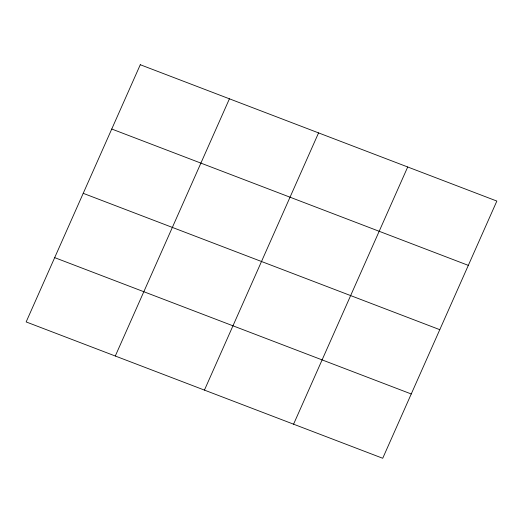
<?xml version="1.0" encoding="UTF-8"?>
<svg xmlns="http://www.w3.org/2000/svg" width="523" height="523" viewBox="0 0 523 523"><rect width="100%" height="100%" fill="white"/><g stroke="black" fill="none" stroke-linecap="round" stroke-linejoin="round"><path stroke-width="0.78" d="M115.289 356.019L229.427 98.808M204.434 390.106L318.566 132.894M293.573 424.192L407.711 166.981M111.752 129.024L468.314 265.37M83.216 193.327L439.784 329.673M54.686 257.63L411.248 393.976M140.282 64.728L26.15 321.933L382.718 458.272L496.85 201.067L140.282 64.728"/></g></svg>
